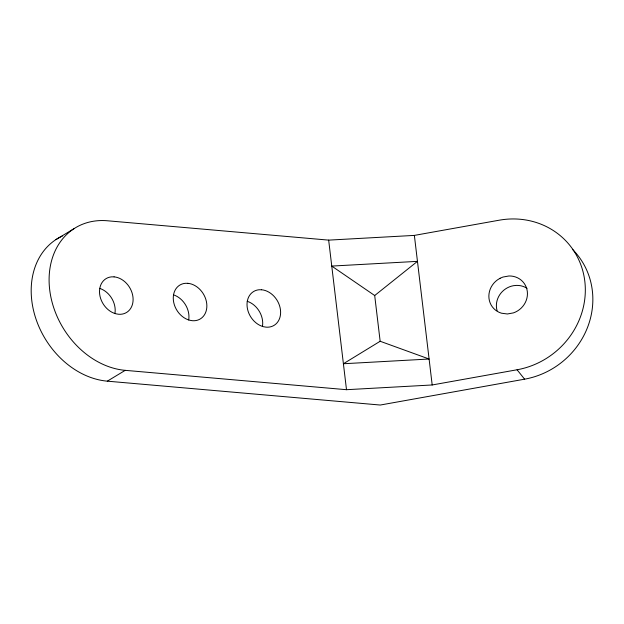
<?xml version="1.0" encoding="UTF-8"?>
<svg xmlns="http://www.w3.org/2000/svg" width="624" height="624" viewBox="0 0 624 624"><rect width="100%" height="100%" fill="white"/><g stroke="black" fill="none" stroke-linecap="round" stroke-linejoin="round"><path stroke-width="0.94" d="M374.696 295.526L417.464 261.355L331.757 266.081L374.696 295.526L380.156 341.266L429.101 359.018L432.19 384.969L517.07 369.767A79.147 73.983 -38.6 0 0 584.813 281.245A79.147 73.983 -38.6 0 0 499.239 220.194L414.367 235.396L328.661 240.123L107.39 220.771A79.147 62.291 58.9 0 0 49.686 289.731A79.147 62.291 58.9 0 0 125.221 370.344L346.499 389.696L432.19 384.969M380.156 341.266L343.403 363.745L429.101 359.018L414.367 235.396M55.981 239.569L73.889 228.751M62.408 236.02A79.147 62.291 58.9 0 0 35.233 316.711A79.147 62.291 58.9 0 0 107.312 381.163L125.221 370.344M572.458 249.327A79.147 73.983 -38.6 0 1 588.026 326.11A79.147 73.983 -38.6 0 1 524.597 379.181L380.266 405.038L107.312 381.163M517.07 369.767L524.597 379.181M328.661 240.123L346.499 389.696M497.094 310.713A19.789 18.494 -38.6 0 1 513.451 285.698L516.477 285.394A19.789 18.494 -38.6 0 1 527.054 288.335M99.676 288.389A19.789 15.577 58.9 0 1 114.925 313.537M173.433 294.84A19.789 15.577 58.9 0 1 188.682 319.987M247.19 301.291A19.789 15.577 58.9 0 1 262.439 326.438M500.113 278.257L497.468 279.88A19.789 18.494 -38.6 0 0 488.99 298.412A19.789 18.494 -38.6 0 0 501.439 313.193L507.359 313.981L513.357 312.905A19.789 18.494 -38.6 0 0 527.319 291.548A19.789 18.494 -38.6 0 0 508.95 275.972L502.952 277.048L500.113 278.257M114.075 276.861L111.501 276.861A19.789 15.577 58.9 0 0 99.653 294.099A19.789 15.577 58.9 0 0 115.9 313.794L118.537 314.254A19.789 15.577 58.9 0 0 132.959 297.016A19.789 15.577 58.9 0 0 114.075 276.861M187.832 283.312L185.258 283.312A19.789 15.577 58.9 0 0 173.41 300.55A19.789 15.577 58.9 0 0 189.657 320.245L192.293 320.705A19.789 15.577 58.9 0 0 206.716 303.467A19.789 15.577 58.9 0 0 187.832 283.312M261.589 289.762L259.015 289.762A19.789 15.577 58.9 0 0 247.166 307A19.789 15.577 58.9 0 0 263.414 326.695L266.05 327.155A19.789 15.577 58.9 0 0 280.472 309.917A19.789 15.577 58.9 0 0 261.589 289.762"/></g></svg>
